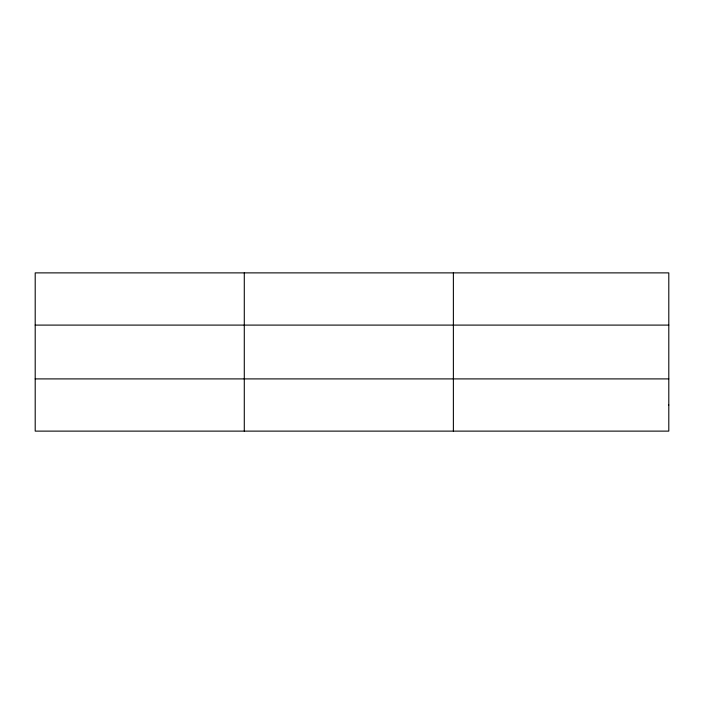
<?xml version="1.0" encoding="UTF-8"?>
<svg xmlns="http://www.w3.org/2000/svg" width="704" height="704" viewBox="0 0 704 704"><rect width="100%" height="100%" fill="white"/><g stroke="black" fill="none" stroke-linecap="round" stroke-linejoin="round"><path stroke-width="1.06" d="M244.288 431.121L244.288 272.879M453.376 431.121L453.376 272.879M35.2 325.098L668.8 325.098M35.2 378.902L668.8 378.902M668.8 405.011L668.8 431.121L35.2 431.121L35.2 272.879L668.8 272.879L668.8 405.011"/></g></svg>
